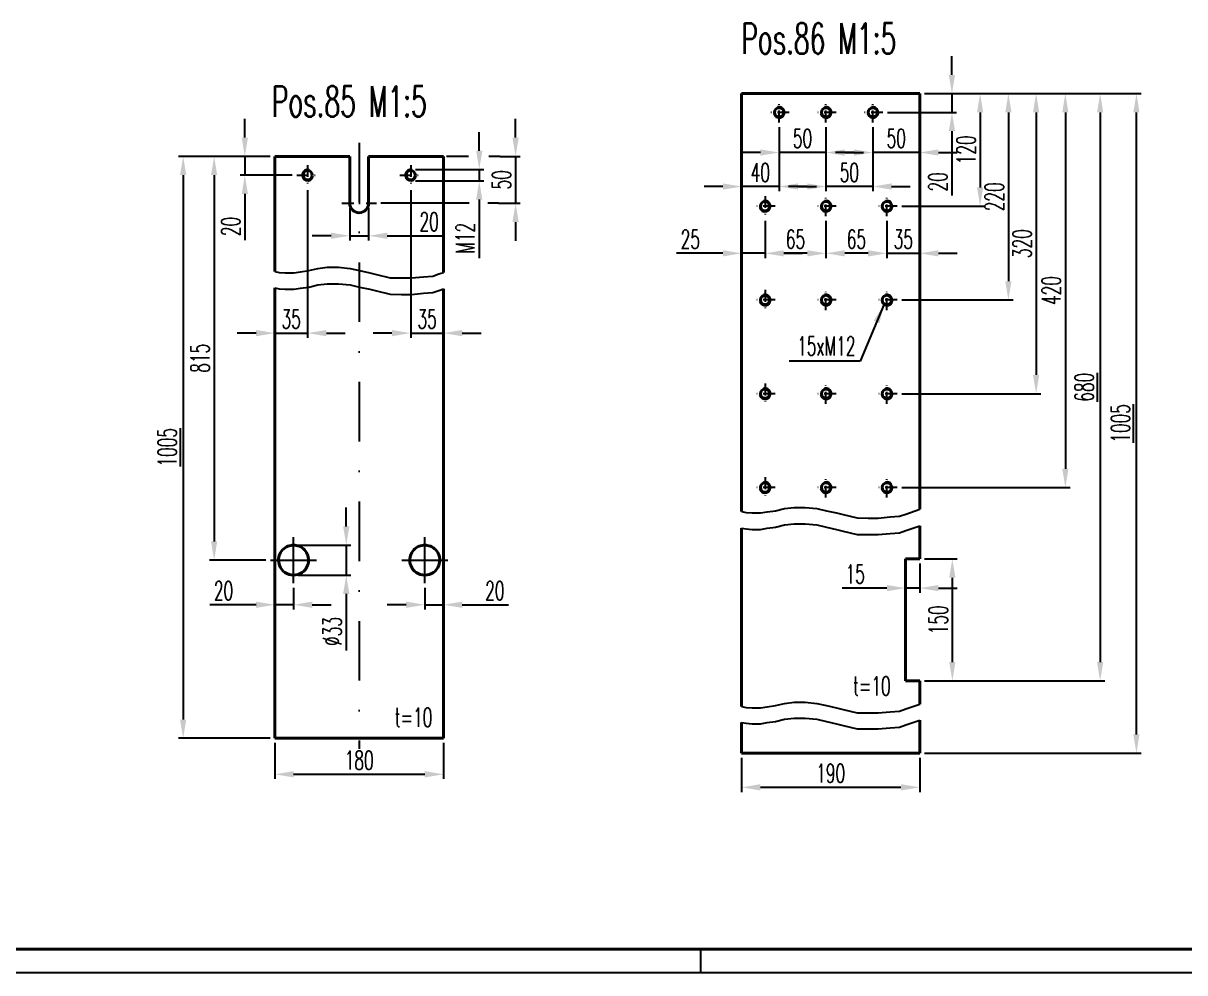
# Model space of a CAD drawing. Extents: x -620 to 569, y 5788 to 6629.
# Drawn here: x -364.9 to -117, y 5792.8 to 5995.4 of the extents above; entities that cross this region are included whole.
import ezdxf

# ---------------------------------------------------------------- set-up
doc = ezdxf.new("R2010")
doc.units = 0
doc.linetypes.add('STRICHPUNKT', pattern=[25.4, 12.7, -6.35, 0, -6.35])
doc.layers.get('Defpoints').update_dxf_attribs({"linetype": 'CONTINUOUS'})
for name, color, linetype, lineweight in [('ACHSE', 150, 'STRICHPUNKT', 25), ('BEM', 6, 'CONTINUOUS', 25), ('TEXT_7', 1, 'CONTINUOUS', 60), ('VOLL_03', 6, 'CONTINUOUS', 25), ('VOLL_05', 7, 'CONTINUOUS', 40)]:
    doc.layers.add(name, color=color, linetype=linetype, lineweight=lineweight)
doc.styles.add('ROMANS', font='romans.shx', dxfattribs={"width": 0.6, "height": 80})
doc.styles.get("Standard").update_dxf_attribs({"font": 'romans.shx', "width": 0.6})
doc.dimstyles.get("Standard").update_dxf_attribs({"dimtxt": 4, "dimasz": 4, "dimexe": 1, "dimexo": 1, "dimgap": 1, "dimtad": 1, "dimdsep": 46, "dimtxsty": 'Standard', "dimcen": 0, "dimclrd": 256, "dimclre": 256, "dimclrt": 256, "dimazin": 0, "dimtfac": 1, "dimtmove": 0, "dimatfit": 3, "dimfxl": 0, "dimtolj": 1, "dimtzin": 0, "dimarcsym": 0})

# ---------------------------------------------------------------- blocks, each defined once
blk = doc.blocks.new('*D54')
at = {"layer": 'BEM', "lineweight": -2}
for p, q in [((-211.61, 5838.67), (-211.61, 5831.38)), ((-173.61, 5838.67), (-173.61, 5831.38)), ((-207.61, 5832.38), (-177.61, 5832.38))]:
    blk.add_line(p, q, dxfattribs=at)
at = {"layer": 'BEM'}
for points in [[(-207.61, 5833.05), (-207.61, 5831.72), (-211.61, 5832.38)], [(-177.61, 5833.05), (-177.61, 5831.72), (-173.61, 5832.38)]]:
    blk.add_solid(points, dxfattribs=at)
at = {"layer": 'Defpoints', "color": 0}
for p in [(-211.61, 5839.67), (-173.61, 5839.67), (-173.61, 5832.38)]:
    blk.add_point(p, dxfattribs=at)
at = {"layer": 'BEM', "insert": (-192.61, 5835.38), "char_height": 4, "attachment_point": 5}
blk.add_mtext('\\A1;190', dxfattribs=at)
blk = doc.blocks.new('*D43')
at = {"layer": 'BEM', "lineweight": -2}
for p, q in [((-176.61, 5880.09), (-176.61, 5873.87)), ((-173.61, 5880.09), (-173.61, 5873.87)), ((-180.61, 5874.87), (-190.15, 5874.87)), ((-173.61, 5874.87), (-176.61, 5874.87)), ((-169.61, 5874.87), (-165.61, 5874.87))]:
    blk.add_line(p, q, dxfattribs=at)
at = {"layer": 'BEM'}
for points in [[(-180.61, 5875.54), (-180.61, 5874.21), (-176.61, 5874.87)], [(-169.61, 5875.54), (-169.61, 5874.21), (-173.61, 5874.87)]]:
    blk.add_solid(points, dxfattribs=at)
at = {"layer": 'Defpoints', "color": 0}
for p in [(-176.61, 5881.09), (-173.61, 5881.09), (-176.61, 5874.87)]:
    blk.add_point(p, dxfattribs=at)
at = {"layer": 'BEM', "insert": (-187.38, 5877.87), "char_height": 4, "attachment_point": 5}
blk.add_mtext('\\A1;15', dxfattribs=at)
blk = doc.blocks.new('*D40')
at = {"layer": 'BEM', "lineweight": -2}
for p, q in [((-166.73, 5984.34), (-166.73, 5988.34)), ((-172.61, 5980.34), (-165.73, 5980.34)), ((-166.73, 5980.34), (-166.73, 5976.34)), ((-180.45, 5976.34), (-165.73, 5976.34)), ((-166.73, 5972.34), (-166.73, 5958.58))]:
    blk.add_line(p, q, dxfattribs=at)
at = {"layer": 'BEM'}
for points in [[(-167.4, 5984.34), (-166.06, 5984.34), (-166.73, 5980.34)], [(-167.4, 5972.34), (-166.06, 5972.34), (-166.73, 5976.34)]]:
    blk.add_solid(points, dxfattribs=at)
at = {"layer": 'Defpoints', "color": 0}
for p in [(-173.61, 5980.34), (-181.45, 5976.34), (-166.73, 5976.34)]:
    blk.add_point(p, dxfattribs=at)
at = {"layer": 'BEM', "insert": (-169.73, 5961.52), "char_height": 4, "attachment_point": 5, "rotation": 90}
blk.add_mtext('\\A1;20', dxfattribs=at)
blk = doc.blocks.new('*D39')
at = {"layer": 'BEM', "lineweight": -2}
for p, q in [((-172.61, 5980.34), (-159.72, 5980.34)), ((-160.72, 5976.34), (-160.72, 5960.34)), ((-177.45, 5956.34), (-159.72, 5956.34))]:
    blk.add_line(p, q, dxfattribs=at)
at = {"layer": 'BEM'}
for points in [[(-161.38, 5976.34), (-160.05, 5976.34), (-160.72, 5980.34)], [(-161.38, 5960.34), (-160.05, 5960.34), (-160.72, 5956.34)]]:
    blk.add_solid(points, dxfattribs=at)
at = {"layer": 'Defpoints', "color": 0}
for p in [(-173.61, 5980.34), (-178.45, 5956.34), (-160.72, 5956.34)]:
    blk.add_point(p, dxfattribs=at)
at = {"layer": 'BEM', "insert": (-163.72, 5968.34), "char_height": 4, "attachment_point": 5, "rotation": 90}
blk.add_mtext('\\A1;120', dxfattribs=at)
blk = doc.blocks.new('*D38')
at = {"layer": 'BEM', "lineweight": -2}
for p, q in [((-172.61, 5980.34), (-153.68, 5980.34)), ((-154.68, 5976.34), (-154.68, 5940.34)), ((-177.45, 5936.34), (-153.68, 5936.34))]:
    blk.add_line(p, q, dxfattribs=at)
at = {"layer": 'BEM'}
for points in [[(-155.35, 5976.34), (-154.01, 5976.34), (-154.68, 5980.34)], [(-155.35, 5940.34), (-154.01, 5940.34), (-154.68, 5936.34)]]:
    blk.add_solid(points, dxfattribs=at)
at = {"layer": 'Defpoints', "color": 0}
for p in [(-173.61, 5980.34), (-178.45, 5936.34), (-154.68, 5936.34)]:
    blk.add_point(p, dxfattribs=at)
at = {"layer": 'BEM', "insert": (-157.68, 5958.34), "char_height": 4, "attachment_point": 5, "rotation": 90}
blk.add_mtext('\\A1;220', dxfattribs=at)
blk = doc.blocks.new('*D37')
at = {"layer": 'BEM', "lineweight": -2}
for p, q in [((-172.61, 5980.34), (-147.76, 5980.34)), ((-148.76, 5976.34), (-148.76, 5920.34)), ((-177.45, 5916.34), (-147.76, 5916.34))]:
    blk.add_line(p, q, dxfattribs=at)
at = {"layer": 'BEM'}
for points in [[(-149.43, 5976.34), (-148.1, 5976.34), (-148.76, 5980.34)], [(-149.43, 5920.34), (-148.1, 5920.34), (-148.76, 5916.34)]]:
    blk.add_solid(points, dxfattribs=at)
at = {"layer": 'Defpoints', "color": 0}
for p in [(-173.61, 5980.34), (-178.45, 5916.34), (-148.76, 5916.34)]:
    blk.add_point(p, dxfattribs=at)
at = {"layer": 'BEM', "insert": (-151.76, 5948.34), "char_height": 4, "attachment_point": 5, "rotation": 90}
blk.add_mtext('\\A1;320', dxfattribs=at)
blk = doc.blocks.new('*D36')
at = {"layer": 'BEM', "lineweight": -2}
for p, q in [((-172.61, 5980.34), (-141.53, 5980.34)), ((-142.53, 5976.34), (-142.53, 5900.34)), ((-177.45, 5896.34), (-141.53, 5896.34))]:
    blk.add_line(p, q, dxfattribs=at)
at = {"layer": 'BEM'}
for points in [[(-143.19, 5976.34), (-141.86, 5976.34), (-142.53, 5980.34)], [(-143.19, 5900.34), (-141.86, 5900.34), (-142.53, 5896.34)]]:
    blk.add_solid(points, dxfattribs=at)
at = {"layer": 'Defpoints', "color": 0}
for p in [(-173.61, 5980.34), (-178.45, 5896.34), (-142.53, 5896.34)]:
    blk.add_point(p, dxfattribs=at)
at = {"layer": 'BEM', "insert": (-145.53, 5938.34), "char_height": 4, "attachment_point": 5, "rotation": 90}
blk.add_mtext('\\A1;420', dxfattribs=at)
blk = doc.blocks.new('*D31')
at = {"layer": 'BEM', "lineweight": -2}
for p, q in [((-173.61, 5979.34), (-173.61, 5966.78)), ((-183.61, 5973.18), (-183.61, 5966.78)), ((-187.61, 5967.78), (-191.61, 5967.78)), ((-173.61, 5967.78), (-183.61, 5967.78)), ((-169.61, 5967.78), (-165.61, 5967.78))]:
    blk.add_line(p, q, dxfattribs=at)
at = {"layer": 'BEM'}
for points in [[(-187.61, 5968.45), (-187.61, 5967.11), (-183.61, 5967.78)], [(-169.61, 5968.45), (-169.61, 5967.11), (-173.61, 5967.78)]]:
    blk.add_solid(points, dxfattribs=at)
at = {"layer": 'Defpoints', "color": 0}
for p in [(-173.61, 5980.34), (-183.61, 5974.18), (-183.61, 5967.78)]:
    blk.add_point(p, dxfattribs=at)
at = {"layer": 'BEM', "insert": (-178.61, 5970.78), "char_height": 4, "attachment_point": 5}
blk.add_mtext('\\A1;50', dxfattribs=at)
blk = doc.blocks.new('*D27')
at = {"layer": 'BEM', "lineweight": -2}
for p, q in [((-180.61, 5953.18), (-180.61, 5945.28)), ((-173.61, 5953.18), (-173.61, 5945.28)), ((-184.61, 5946.28), (-188.61, 5946.28)), ((-180.61, 5946.28), (-173.61, 5946.28)), ((-169.61, 5946.28), (-165.61, 5946.28))]:
    blk.add_line(p, q, dxfattribs=at)
at = {"layer": 'BEM'}
for points in [[(-184.61, 5946.94), (-184.61, 5945.61), (-180.61, 5946.28)], [(-169.61, 5946.94), (-169.61, 5945.61), (-173.61, 5946.28)]]:
    blk.add_solid(points, dxfattribs=at)
at = {"layer": 'Defpoints', "color": 0}
for p in [(-180.61, 5954.18), (-173.61, 5954.18), (-173.61, 5946.28)]:
    blk.add_point(p, dxfattribs=at)
at = {"layer": 'BEM', "insert": (-177.11, 5949.28), "char_height": 4, "attachment_point": 5}
blk.add_mtext('\\A1;35', dxfattribs=at)
blk = doc.blocks.new('*D75')
at = {"layer": 'BEM', "lineweight": -2}
for p, q in [((-267.6, 5968.15), (-267.6, 5972.15)), ((-281.22, 5964.15), (-266.6, 5964.15)), ((-267.6, 5964.15), (-267.6, 5961.75)), ((-281.22, 5961.75), (-266.6, 5961.75)), ((-267.6, 5957.75), (-267.6, 5945.23))]:
    blk.add_line(p, q, dxfattribs=at)
at = {"layer": 'BEM'}
for points in [[(-268.26, 5968.15), (-266.93, 5968.15), (-267.6, 5964.15)], [(-268.26, 5957.75), (-266.93, 5957.75), (-267.6, 5961.75)]]:
    blk.add_solid(points, dxfattribs=at)
at = {"layer": 'Defpoints', "color": 0}
for p in [(-282.22, 5964.15), (-282.22, 5961.75), (-267.6, 5961.75)]:
    blk.add_point(p, dxfattribs=at)
at = {"layer": 'BEM', "insert": (-270.6, 5949.49), "char_height": 4, "attachment_point": 5, "rotation": 90}
blk.add_mtext('\\A1;M12', dxfattribs=at)
blk = doc.blocks.new('*D74')
at = {"layer": 'BEM', "lineweight": -2}
for p, q in [((-311.22, 5874.95), (-311.22, 5870.32)), ((-307.22, 5874.95), (-307.22, 5870.32)), ((-315.22, 5871.32), (-325.11, 5871.32)), ((-307.22, 5871.32), (-311.22, 5871.32)), ((-303.22, 5871.32), (-299.22, 5871.32))]:
    blk.add_line(p, q, dxfattribs=at)
at = {"layer": 'BEM'}
for points in [[(-315.22, 5871.99), (-315.22, 5870.66), (-311.22, 5871.32)], [(-303.22, 5871.99), (-303.22, 5870.66), (-307.22, 5871.32)]]:
    blk.add_solid(points, dxfattribs=at)
at = {"layer": 'Defpoints', "color": 0}
for p in [(-311.22, 5875.95), (-307.22, 5875.95), (-311.22, 5871.32)]:
    blk.add_point(p, dxfattribs=at)
at = {"layer": 'BEM', "insert": (-322.16, 5874.32), "char_height": 4, "attachment_point": 5}
blk.add_mtext('\\A1;20', dxfattribs=at)
blk = doc.blocks.new('*D73')
at = {"layer": 'BEM', "lineweight": -2}
for p, q in [((-279.22, 5874.95), (-279.22, 5870.32)), ((-275.22, 5874.95), (-275.22, 5870.32)), ((-283.22, 5871.32), (-287.22, 5871.32)), ((-279.22, 5871.32), (-275.22, 5871.32)), ((-271.22, 5871.32), (-261.33, 5871.32))]:
    blk.add_line(p, q, dxfattribs=at)
at = {"layer": 'BEM'}
for points in [[(-283.22, 5871.99), (-283.22, 5870.66), (-279.22, 5871.32)], [(-271.22, 5871.99), (-271.22, 5870.66), (-275.22, 5871.32)]]:
    blk.add_solid(points, dxfattribs=at)
at = {"layer": 'Defpoints', "color": 0}
for p in [(-279.22, 5875.95), (-275.22, 5875.95), (-275.22, 5871.32)]:
    blk.add_point(p, dxfattribs=at)
at = {"layer": 'BEM', "insert": (-264.28, 5874.32), "char_height": 4, "attachment_point": 5}
blk.add_mtext('\\A1;20', dxfattribs=at)
blk = doc.blocks.new('*D72')
at = {"layer": 'BEM', "lineweight": -2}
for p, q in [((-282.22, 5959.78), (-282.22, 5928.26)), ((-275.22, 5937.7), (-275.22, 5928.26)), ((-286.22, 5929.26), (-290.22, 5929.26)), ((-282.22, 5929.26), (-275.22, 5929.26)), ((-271.22, 5929.26), (-267.22, 5929.26))]:
    blk.add_line(p, q, dxfattribs=at)
at = {"layer": 'BEM'}
for points in [[(-286.22, 5929.93), (-286.22, 5928.59), (-282.22, 5929.26)], [(-271.22, 5929.93), (-271.22, 5928.59), (-275.22, 5929.26)]]:
    blk.add_solid(points, dxfattribs=at)
at = {"layer": 'Defpoints', "color": 0}
for p in [(-282.22, 5960.78), (-275.22, 5938.7), (-275.22, 5929.26)]:
    blk.add_point(p, dxfattribs=at)
at = {"layer": 'BEM', "insert": (-278.72, 5932.26), "char_height": 4, "attachment_point": 5}
blk.add_mtext('\\A1;35', dxfattribs=at)
blk = doc.blocks.new('*D71')
at = {"layer": 'BEM', "lineweight": -2}
for p, q in [((-304.22, 5959.78), (-304.22, 5928.26)), ((-311.22, 5937.9), (-311.22, 5928.26)), ((-315.22, 5929.26), (-319.22, 5929.26)), ((-311.22, 5929.26), (-304.22, 5929.26)), ((-300.22, 5929.26), (-296.22, 5929.26))]:
    blk.add_line(p, q, dxfattribs=at)
at = {"layer": 'BEM'}
for points in [[(-315.22, 5929.93), (-315.22, 5928.59), (-311.22, 5929.26)], [(-300.22, 5929.93), (-300.22, 5928.59), (-304.22, 5929.26)]]:
    blk.add_solid(points, dxfattribs=at)
at = {"layer": 'Defpoints', "color": 0}
for p in [(-304.22, 5960.78), (-311.22, 5938.9), (-304.22, 5929.26)]:
    blk.add_point(p, dxfattribs=at)
at = {"layer": 'BEM', "insert": (-307.72, 5932.26), "char_height": 4, "attachment_point": 5}
blk.add_mtext('\\A1;35', dxfattribs=at)
blk = doc.blocks.new('*D60')
at = {"layer": 'BEM', "lineweight": -2}
for p, q in [((-312.22, 5966.95), (-331.78, 5966.95)), ((-330.78, 5962.95), (-330.78, 5846.84)), ((-312.22, 5842.84), (-331.78, 5842.84))]:
    blk.add_line(p, q, dxfattribs=at)
at = {"layer": 'BEM'}
for points in [[(-331.45, 5962.95), (-330.11, 5962.95), (-330.78, 5966.95)], [(-331.45, 5846.84), (-330.11, 5846.84), (-330.78, 5842.84)]]:
    blk.add_solid(points, dxfattribs=at)
at = {"layer": 'Defpoints', "color": 0}
for p in [(-311.22, 5966.95), (-330.78, 5842.84), (-311.22, 5842.84)]:
    blk.add_point(p, dxfattribs=at)
at = {"layer": 'BEM', "insert": (-334.18, 5904.89), "char_height": 4, "attachment_point": 5, "rotation": 90}
blk.add_mtext('\\A1;{\\L1005}', dxfattribs=at)
blk = doc.blocks.new('*D59')
at = {"layer": 'BEM', "lineweight": -2}
for p, q in [((-312.22, 5966.95), (-325.17, 5966.95)), ((-324.17, 5962.95), (-324.17, 5884.84)), ((-313.11, 5880.84), (-325.17, 5880.84))]:
    blk.add_line(p, q, dxfattribs=at)
at = {"layer": 'BEM'}
for points in [[(-324.83, 5962.95), (-323.5, 5962.95), (-324.17, 5966.95)], [(-324.83, 5884.84), (-323.5, 5884.84), (-324.17, 5880.84)]]:
    blk.add_solid(points, dxfattribs=at)
at = {"layer": 'Defpoints', "color": 0}
for p in [(-311.22, 5966.95), (-324.17, 5880.84), (-312.11, 5880.84)]:
    blk.add_point(p, dxfattribs=at)
at = {"layer": 'BEM', "insert": (-327.17, 5923.89), "char_height": 4, "attachment_point": 5, "rotation": 90}
blk.add_mtext('\\A1;815', dxfattribs=at)
blk = doc.blocks.new('*D58')
at = {"layer": 'BEM', "lineweight": -2}
for p, q in [((-295.97, 5888.04), (-295.97, 5892.04)), ((-306.22, 5884.04), (-294.97, 5884.04)), ((-295.97, 5884.04), (-295.97, 5877.64)), ((-306.22, 5877.64), (-294.97, 5877.64)), ((-295.97, 5873.64), (-295.97, 5861.58))]:
    blk.add_line(p, q, dxfattribs=at)
at = {"layer": 'BEM'}
for points in [[(-296.64, 5888.04), (-295.31, 5888.04), (-295.97, 5884.04)], [(-296.64, 5873.64), (-295.31, 5873.64), (-295.97, 5877.64)]]:
    blk.add_solid(points, dxfattribs=at)
at = {"layer": 'Defpoints', "color": 0}
for p in [(-307.22, 5884.04), (-307.22, 5877.64), (-295.97, 5877.64)]:
    blk.add_point(p, dxfattribs=at)
at = {"layer": 'BEM', "insert": (-298.97, 5865.61), "char_height": 4, "attachment_point": 5, "rotation": 90}
blk.add_mtext('\\A1;%%c33', dxfattribs=at)
blk = doc.blocks.new('*D57')
at = {"layer": 'BEM', "lineweight": -2}
for p, q in [((-295.22, 5955.95), (-295.22, 5949.02)), ((-291.22, 5955.95), (-291.22, 5949.02)), ((-299.22, 5950.02), (-303.22, 5950.02)), ((-295.22, 5950.02), (-291.22, 5950.02)), ((-287.22, 5950.02), (-275.35, 5950.02))]:
    blk.add_line(p, q, dxfattribs=at)
at = {"layer": 'BEM'}
for points in [[(-299.22, 5950.69), (-299.22, 5949.36), (-295.22, 5950.02)], [(-287.22, 5950.69), (-287.22, 5949.36), (-291.22, 5950.02)]]:
    blk.add_solid(points, dxfattribs=at)
at = {"layer": 'Defpoints', "color": 0}
for p in [(-295.22, 5956.95), (-291.22, 5956.95), (-291.22, 5950.02)]:
    blk.add_point(p, dxfattribs=at)
at = {"layer": 'BEM', "insert": (-278.29, 5953.02), "char_height": 4, "attachment_point": 5}
blk.add_mtext('\\A1;20', dxfattribs=at)
blk = doc.blocks.new('*D56')
at = {"layer": 'BEM', "lineweight": -2}
for p, q in [((-259.84, 5970.95), (-259.84, 5974.95)), ((-263.13, 5966.95), (-258.84, 5966.95)), ((-259.84, 5966.95), (-259.84, 5956.95)), ((-263.48, 5956.95), (-258.84, 5956.95)), ((-259.84, 5952.95), (-259.84, 5948.95))]:
    blk.add_line(p, q, dxfattribs=at)
at = {"layer": 'BEM'}
for points in [[(-260.51, 5970.95), (-259.17, 5970.95), (-259.84, 5966.95)], [(-260.51, 5952.95), (-259.17, 5952.95), (-259.84, 5956.95)]]:
    blk.add_solid(points, dxfattribs=at)
at = {"layer": 'Defpoints', "color": 0}
for p in [(-264.13, 5966.95), (-264.48, 5956.95), (-259.84, 5956.95)]:
    blk.add_point(p, dxfattribs=at)
at = {"layer": 'BEM', "insert": (-262.84, 5961.95), "char_height": 4, "attachment_point": 5, "rotation": 90}
blk.add_mtext('\\A1;50', dxfattribs=at)
blk = doc.blocks.new('*D55')
at = {"layer": 'BEM', "lineweight": -2}
for p, q in [((-317.62, 5970.95), (-317.62, 5974.95)), ((-312.22, 5966.95), (-318.62, 5966.95)), ((-317.62, 5966.95), (-317.62, 5962.95)), ((-307.55, 5962.95), (-318.62, 5962.95)), ((-317.62, 5958.95), (-317.62, 5949.06))]:
    blk.add_line(p, q, dxfattribs=at)
at = {"layer": 'BEM'}
for points in [[(-318.28, 5970.95), (-316.95, 5970.95), (-317.62, 5966.95)], [(-318.28, 5958.95), (-316.95, 5958.95), (-317.62, 5962.95)]]:
    blk.add_solid(points, dxfattribs=at)
at = {"layer": 'Defpoints', "color": 0}
for p in [(-311.22, 5966.95), (-317.62, 5962.95), (-306.55, 5962.95)]:
    blk.add_point(p, dxfattribs=at)
at = {"layer": 'BEM', "insert": (-320.62, 5952), "char_height": 4, "attachment_point": 5, "rotation": 90}
blk.add_mtext('\\A1;20', dxfattribs=at)
blk = doc.blocks.new('*D53')
at = {"layer": 'BEM', "lineweight": -2}
for p, q in [((-311.22, 5841.84), (-311.22, 5834.16)), ((-275.22, 5841.84), (-275.22, 5834.16)), ((-307.22, 5835.16), (-279.22, 5835.16))]:
    blk.add_line(p, q, dxfattribs=at)
at = {"layer": 'BEM'}
for points in [[(-307.22, 5835.83), (-307.22, 5834.49), (-311.22, 5835.16)], [(-279.22, 5835.83), (-279.22, 5834.49), (-275.22, 5835.16)]]:
    blk.add_solid(points, dxfattribs=at)
at = {"layer": 'Defpoints', "color": 0}
for p in [(-311.22, 5842.84), (-275.22, 5842.84), (-275.22, 5835.16)]:
    blk.add_point(p, dxfattribs=at)
at = {"layer": 'BEM', "insert": (-293.22, 5838.16), "char_height": 4, "attachment_point": 5}
blk.add_mtext('\\A1;180', dxfattribs=at)
blk = doc.blocks.new('*D34')
at = {"layer": 'BEM', "lineweight": -2}
for p, q in [((-211.61, 5973.18), (-211.61, 5959.52)), ((-203.61, 5973.18), (-203.61, 5959.52)), ((-215.61, 5960.52), (-219.61, 5960.52)), ((-203.61, 5960.52), (-211.61, 5960.52)), ((-199.61, 5960.52), (-195.61, 5960.52))]:
    blk.add_line(p, q, dxfattribs=at)
at = {"layer": 'BEM'}
for points in [[(-215.61, 5961.19), (-215.61, 5959.86), (-211.61, 5960.52)], [(-199.61, 5961.19), (-199.61, 5959.86), (-203.61, 5960.52)]]:
    blk.add_solid(points, dxfattribs=at)
at = {"layer": 'Defpoints', "color": 0}
for p in [(-211.61, 5974.18), (-203.61, 5974.18), (-211.61, 5960.52)]:
    blk.add_point(p, dxfattribs=at)
at = {"layer": 'BEM', "insert": (-207.61, 5963.52), "char_height": 4, "attachment_point": 5}
blk.add_mtext('\\A1;40', dxfattribs=at)
blk = doc.blocks.new('*D33')
at = {"layer": 'BEM', "lineweight": -2}
for p, q in [((-203.61, 5973.18), (-203.61, 5966.78)), ((-193.61, 5973.18), (-193.61, 5966.78)), ((-207.61, 5967.78), (-211.61, 5967.78)), ((-193.61, 5967.78), (-203.61, 5967.78)), ((-189.61, 5967.78), (-185.61, 5967.78))]:
    blk.add_line(p, q, dxfattribs=at)
at = {"layer": 'BEM'}
for points in [[(-207.61, 5968.45), (-207.61, 5967.11), (-203.61, 5967.78)], [(-189.61, 5968.45), (-189.61, 5967.11), (-193.61, 5967.78)]]:
    blk.add_solid(points, dxfattribs=at)
at = {"layer": 'Defpoints', "color": 0}
for p in [(-203.61, 5974.18), (-193.61, 5974.18), (-203.61, 5967.78)]:
    blk.add_point(p, dxfattribs=at)
at = {"layer": 'BEM', "insert": (-198.61, 5970.78), "char_height": 4, "attachment_point": 5}
blk.add_mtext('\\A1;50', dxfattribs=at)
blk = doc.blocks.new('*D32')
at = {"layer": 'BEM', "lineweight": -2}
for p, q in [((-193.61, 5973.18), (-193.61, 5959.52)), ((-183.61, 5973.18), (-183.61, 5959.52)), ((-197.61, 5960.52), (-201.61, 5960.52)), ((-183.61, 5960.52), (-193.61, 5960.52)), ((-179.61, 5960.52), (-175.61, 5960.52))]:
    blk.add_line(p, q, dxfattribs=at)
at = {"layer": 'BEM'}
for points in [[(-197.61, 5961.19), (-197.61, 5959.86), (-193.61, 5960.52)], [(-179.61, 5961.19), (-179.61, 5959.86), (-183.61, 5960.52)]]:
    blk.add_solid(points, dxfattribs=at)
at = {"layer": 'Defpoints', "color": 0}
for p in [(-193.61, 5974.18), (-183.61, 5974.18), (-193.61, 5960.52)]:
    blk.add_point(p, dxfattribs=at)
at = {"layer": 'BEM', "insert": (-188.61, 5963.52), "char_height": 4, "attachment_point": 5}
blk.add_mtext('\\A1;50', dxfattribs=at)
blk = doc.blocks.new('*D30')
at = {"layer": 'BEM', "lineweight": -2}
for p, q in [((-211.61, 5953.18), (-211.61, 5945.28)), ((-206.61, 5953.18), (-206.61, 5945.28)), ((-215.61, 5946.28), (-225.5, 5946.28)), ((-206.61, 5946.28), (-211.61, 5946.28)), ((-202.61, 5946.28), (-198.61, 5946.28))]:
    blk.add_line(p, q, dxfattribs=at)
at = {"layer": 'BEM'}
for points in [[(-215.61, 5946.94), (-215.61, 5945.61), (-211.61, 5946.28)], [(-202.61, 5946.94), (-202.61, 5945.61), (-206.61, 5946.28)]]:
    blk.add_solid(points, dxfattribs=at)
at = {"layer": 'Defpoints', "color": 0}
for p in [(-211.61, 5954.18), (-206.61, 5954.18), (-211.61, 5946.28)]:
    blk.add_point(p, dxfattribs=at)
at = {"layer": 'BEM', "insert": (-222.55, 5949.28), "char_height": 4, "attachment_point": 5}
blk.add_mtext('\\A1;25', dxfattribs=at)
blk = doc.blocks.new('*D29')
at = {"layer": 'BEM', "lineweight": -2}
for p, q in [((-206.61, 5953.18), (-206.61, 5945.28)), ((-193.61, 5953.18), (-193.61, 5945.28)), ((-197.61, 5946.28), (-202.61, 5946.28))]:
    blk.add_line(p, q, dxfattribs=at)
at = {"layer": 'BEM'}
for points in [[(-202.61, 5946.94), (-202.61, 5945.61), (-206.61, 5946.28)], [(-197.61, 5946.94), (-197.61, 5945.61), (-193.61, 5946.28)]]:
    blk.add_solid(points, dxfattribs=at)
at = {"layer": 'Defpoints', "color": 0}
for p in [(-206.61, 5954.18), (-193.61, 5954.18), (-206.61, 5946.28)]:
    blk.add_point(p, dxfattribs=at)
at = {"layer": 'BEM', "insert": (-200.11, 5949.28), "char_height": 4, "attachment_point": 5}
blk.add_mtext('\\A1;65', dxfattribs=at)
blk = doc.blocks.new('*D28')
at = {"layer": 'BEM', "lineweight": -2}
for p, q in [((-193.61, 5953.18), (-193.61, 5945.28)), ((-180.61, 5953.18), (-180.61, 5945.28)), ((-184.61, 5946.28), (-189.61, 5946.28))]:
    blk.add_line(p, q, dxfattribs=at)
at = {"layer": 'BEM'}
for points in [[(-189.61, 5946.94), (-189.61, 5945.61), (-193.61, 5946.28)], [(-184.61, 5946.94), (-184.61, 5945.61), (-180.61, 5946.28)]]:
    blk.add_solid(points, dxfattribs=at)
at = {"layer": 'Defpoints', "color": 0}
for p in [(-193.61, 5954.18), (-180.61, 5954.18), (-193.61, 5946.28)]:
    blk.add_point(p, dxfattribs=at)
at = {"layer": 'BEM', "insert": (-187.11, 5949.28), "char_height": 4, "attachment_point": 5}
blk.add_mtext('\\A1;65', dxfattribs=at)
blk = doc.blocks.new('*D42')
at = {"layer": 'BEM', "lineweight": -2}
for p, q in [((-172.61, 5980.34), (-126.36, 5980.34)), ((-127.36, 5843.67), (-127.36, 5976.34)), ((-172.61, 5839.67), (-126.36, 5839.67))]:
    blk.add_line(p, q, dxfattribs=at)
at = {"layer": 'BEM'}
for points in [[(-128.03, 5976.34), (-126.7, 5976.34), (-127.36, 5980.34)], [(-128.03, 5843.67), (-126.7, 5843.67), (-127.36, 5839.67)]]:
    blk.add_solid(points, dxfattribs=at)
at = {"layer": 'Defpoints', "color": 0}
for p in [(-173.61, 5980.34), (-127.36, 5980.34), (-173.61, 5839.67)]:
    blk.add_point(p, dxfattribs=at)
at = {"layer": 'BEM', "insert": (-130.76, 5910), "char_height": 4, "attachment_point": 5, "rotation": 90}
blk.add_mtext('\\A1;{\\L1005}', dxfattribs=at)
blk = doc.blocks.new('*D41')
at = {"layer": 'BEM', "lineweight": -2}
for p, q in [((-172.61, 5881.09), (-165.64, 5881.09)), ((-166.64, 5859.09), (-166.64, 5877.09)), ((-172.61, 5855.09), (-165.64, 5855.09))]:
    blk.add_line(p, q, dxfattribs=at)
at = {"layer": 'BEM'}
for points in [[(-167.31, 5877.09), (-165.98, 5877.09), (-166.64, 5881.09)], [(-167.31, 5859.09), (-165.98, 5859.09), (-166.64, 5855.09)]]:
    blk.add_solid(points, dxfattribs=at)
at = {"layer": 'Defpoints', "color": 0}
for p in [(-173.61, 5881.09), (-166.64, 5881.09), (-173.61, 5855.09)]:
    blk.add_point(p, dxfattribs=at)
at = {"layer": 'BEM', "insert": (-169.64, 5868.09), "char_height": 4, "attachment_point": 5, "rotation": 90}
blk.add_mtext('\\A1;150', dxfattribs=at)
blk = doc.blocks.new('*D35')
at = {"layer": 'BEM', "lineweight": -2}
for p, q in [((-172.61, 5980.34), (-134.1, 5980.34)), ((-135.1, 5976.34), (-135.1, 5859.09)), ((-172.61, 5855.09), (-134.1, 5855.09))]:
    blk.add_line(p, q, dxfattribs=at)
at = {"layer": 'BEM'}
for points in [[(-135.77, 5976.34), (-134.44, 5976.34), (-135.1, 5980.34)], [(-135.77, 5859.09), (-134.44, 5859.09), (-135.1, 5855.09)]]:
    blk.add_solid(points, dxfattribs=at)
at = {"layer": 'Defpoints', "color": 0}
for p in [(-173.61, 5980.34), (-173.61, 5855.09), (-135.1, 5855.09)]:
    blk.add_point(p, dxfattribs=at)
at = {"layer": 'BEM', "insert": (-138.5, 5917.71), "char_height": 4, "attachment_point": 5, "rotation": 90}
blk.add_mtext('\\A1;{\\L680}', dxfattribs=at)

msp = doc.modelspace()

# ---------------------------------------------------------------- linework, layer by layer
at = {"layer": 'ACHSE', "ltscale": 0.2}
for p, q in [((-203.6093, 5974.1753), (-203.6093, 5978.5016)), ((-193.6093, 5974.1753), (-193.6093, 5978.5016)), ((-183.6093, 5974.1753), (-183.6093, 5978.5016)), ((-201.4462, 5976.3385), (-205.7725, 5976.3385)), ((-191.4462, 5976.3385), (-195.7725, 5976.3385)), ((-181.4462, 5976.3385), (-185.7725, 5976.3385)), ((-304.2193, 5965.1083), (-304.2193, 5960.7821)), ((-282.2193, 5965.1083), (-282.2193, 5960.7821)), ((-306.5489, 5962.9452), (-301.8897, 5962.9452)), ((-284.5489, 5962.9452), (-279.8897, 5962.9452)), ((-296.924, 5956.9452), (-289.5146, 5956.9452)), ((-204.4462, 5956.3385), (-208.7725, 5956.3385)), ((-206.6093, 5958.5016), (-206.6093, 5954.1753)), ((-191.4462, 5956.3385), (-195.7725, 5956.3385)), ((-193.6093, 5954.1753), (-193.6093, 5958.5016)), ((-178.4462, 5956.3385), (-182.7725, 5956.3385)), ((-180.6093, 5954.1753), (-180.6093, 5958.5016)), ((-204.4462, 5936.3385), (-208.7725, 5936.3385)), ((-206.6093, 5938.5016), (-206.6093, 5934.1753)), ((-191.4462, 5936.3385), (-195.7725, 5936.3385)), ((-193.6093, 5934.1753), (-193.6093, 5938.5016)), ((-178.4462, 5936.3385), (-182.7725, 5936.3385)), ((-180.6093, 5934.1753), (-180.6093, 5938.5016)), ((-206.6093, 5918.5016), (-206.6093, 5914.1753)), ((-193.6093, 5914.1753), (-193.6093, 5918.5016)), ((-180.6093, 5914.1753), (-180.6093, 5918.5016)), ((-204.4462, 5916.3385), (-208.7725, 5916.3385)), ((-191.4462, 5916.3385), (-195.7725, 5916.3385)), ((-178.4462, 5916.3385), (-182.7725, 5916.3385)), ((-206.6093, 5898.5016), (-206.6093, 5894.1753)), ((-193.6093, 5894.1753), (-193.6093, 5898.5016)), ((-180.6093, 5894.1753), (-180.6093, 5898.5016)), ((-204.4462, 5896.3385), (-208.7725, 5896.3385)), ((-191.4462, 5896.3385), (-195.7725, 5896.3385)), ((-178.4462, 5896.3385), (-182.7725, 5896.3385))]:
    msp.add_line(p, q, dxfattribs=at)
at = {"layer": 'ACHSE'}
for p, q in [((-293.2193, 5969.8501), (-293.2193, 5840.6194)), ((-307.2193, 5875.947), (-307.2193, 5885.7328)), ((-279.2193, 5875.947), (-279.2193, 5885.7328)), ((-312.1122, 5880.8399), (-302.3264, 5880.8399)), ((-311.7534, 5880.8399), (-302.6852, 5880.8399)), ((-284.1122, 5880.8399), (-274.3264, 5880.8399)), ((-283.7534, 5880.8399), (-274.6852, 5880.8399))]:
    msp.add_line(p, q, dxfattribs=at)
at = {"layer": 'BEM'}
for p, q in [((-269.8708, 5966.9452), (-274.5782, 5966.9452)), ((-263.1326, 5966.9452), (-265.5413, 5966.9452)), ((-269.7677, 5956.9452), (-288.6317, 5956.9452)), ((-263.4761, 5956.9452), (-265.7818, 5956.9452))]:
    msp.add_line(p, q, dxfattribs=at)
for points in [[(-311.2193, 5942.4013), (-310.2777, 5942.2114), (-308.9836, 5942.1092), (-307.1787, 5942.1092), (-305.7484, 5942.3476), (-303.9776, 5942.5859), (-302.0705, 5943.0626), (-300.0272, 5943.301), (-297.6434, 5943.301), (-295.1574, 5943.0626), (-293.1141, 5942.5859), (-290.9686, 5942.1092), (-289.5383, 5941.7687), (-286.5755, 5941.0537), (-284.1917, 5941.0196), (-282.0462, 5941.0196), (-279.5262, 5941.258), (-277.5169, 5941.3942), (-276.1888, 5941.8709), (-275.2193, 5942.2032)], [(-311.2193, 5938.9018), (-310.2777, 5938.7119), (-308.9836, 5938.6097), (-307.1787, 5938.6097), (-305.7484, 5938.8481), (-303.9776, 5939.0864), (-302.0705, 5939.5631), (-300.0272, 5939.8015), (-297.6434, 5939.8015), (-295.1574, 5939.5631), (-293.1141, 5939.0864), (-290.9686, 5938.6097), (-289.5383, 5938.2692), (-286.5755, 5937.5542), (-284.1917, 5937.5201), (-282.0462, 5937.5201), (-279.5262, 5937.7585), (-277.5169, 5937.8947), (-276.1888, 5938.3714), (-275.2193, 5938.7037)], [(-211.6093, 5891.1968), (-210.6678, 5891.0068), (-209.3737, 5890.9046), (-207.5688, 5890.9046), (-206.1385, 5891.143), (-204.3676, 5891.3813), (-202.4605, 5891.8581), (-200.4173, 5892.0964), (-198.0334, 5892.0964), (-195.5474, 5891.8581), (-193.5041, 5891.3813), (-191.3587, 5890.9046), (-189.9283, 5890.5641), (-186.9656, 5889.8491), (-184.5817, 5889.815), (-182.4363, 5889.815), (-179.9162, 5890.0534), (-177.907, 5890.1896), (-176.5788, 5890.6663), (-173.6093, 5891.6843)], [(-211.6093, 5887.6763), (-210.6678, 5887.4863), (-209.3737, 5887.3841), (-207.5688, 5887.3841), (-206.1385, 5887.6225), (-204.3676, 5887.8608), (-202.4605, 5888.3375), (-200.4173, 5888.5759), (-198.0334, 5888.5759), (-195.5474, 5888.3375), (-193.5041, 5887.8608), (-191.3587, 5887.3841), (-189.9283, 5887.0436), (-186.9656, 5886.3286), (-184.5817, 5886.2945), (-182.4363, 5886.2945), (-179.9162, 5886.5329), (-177.907, 5886.6691), (-176.5788, 5887.1458), (-173.6093, 5888.1638)], [(-211.6093, 5849.6217), (-210.6678, 5849.4318), (-209.3737, 5849.3296), (-207.5688, 5849.3296), (-206.1385, 5849.568), (-204.3676, 5849.8063), (-202.4605, 5850.283), (-200.4173, 5850.5214), (-198.0334, 5850.5214), (-195.5474, 5850.283), (-193.5041, 5849.8063), (-191.3587, 5849.3296), (-189.9283, 5848.9891), (-186.9656, 5848.2741), (-184.5817, 5848.24), (-182.4363, 5848.24), (-179.9162, 5848.4784), (-177.907, 5848.6146), (-176.5788, 5849.0913), (-173.6093, 5850.1092)], [(-211.6093, 5846.2297), (-210.6678, 5846.0398), (-209.3737, 5845.9376), (-207.5688, 5845.9376), (-206.1385, 5846.176), (-204.3676, 5846.4143), (-202.4605, 5846.891), (-200.4173, 5847.1294), (-198.0334, 5847.1294), (-195.5474, 5846.891), (-193.5041, 5846.4143), (-191.3587, 5845.9376), (-189.9283, 5845.5971), (-186.9656, 5844.8821), (-184.5817, 5844.848), (-182.4363, 5844.848), (-179.9162, 5845.0864), (-177.907, 5845.2226), (-176.5788, 5845.6993), (-173.6093, 5846.7173)]]:
    msp.add_lwpolyline(points, dxfattribs=at)
for centre, start, end in [((-203.6093, 5976.3385), 195, 105), ((-193.6093, 5976.3385), 195, 105), ((-183.6093, 5976.3385), 195, 105), ((-304.2193, 5962.9452), 75, 345), ((-282.2193, 5962.9452), 75, 345), ((-206.6093, 5956.3385), 195, 105), ((-193.6093, 5956.3385), 195, 105), ((-180.6093, 5956.3385), 195, 105), ((-206.6093, 5936.3385), 195, 105), ((-193.6093, 5936.3385), 195, 105), ((-180.6093, 5936.3385), 195, 105), ((-206.6093, 5916.3385), 195, 105), ((-193.6093, 5916.3385), 195, 105), ((-180.6093, 5916.3385), 195, 105), ((-206.6093, 5896.3385), 195, 105), ((-193.6093, 5896.3385), 195, 105), ((-180.6093, 5896.3385), 195, 105)]:
    msp.add_arc(centre, 1.2, start, end, dxfattribs=at)
at = {"layer": 'VOLL_03'}
msp.add_line((-220.3783, 5797.8285), (-220.3783, 5792.8285), dxfattribs=at)
at = {"layer": 'VOLL_03', "ltscale": 0.8}
msp.add_line((563.6217, 5792.8285), (-615.3783, 5792.8285), dxfattribs=at)
at = {"layer": 'VOLL_05'}
for p, q in [((-173.6093, 5980.3385), (-211.6093, 5980.3385)), ((-211.6093, 5980.3385), (-176.6093, 5980.3385)), ((-211.6093, 5980.3385), (-211.6093, 5891.1968)), ((-173.6093, 5891.6843), (-173.6093, 5980.3385)), ((-295.2193, 5966.9452), (-311.2193, 5966.9452)), ((-311.2193, 5966.9452), (-311.2193, 5942.4013)), ((-295.2193, 5966.9452), (-295.2193, 5956.9452)), ((-291.2193, 5966.9452), (-291.2193, 5956.9452)), ((-275.2193, 5966.9452), (-291.2193, 5966.9452)), ((-275.2193, 5942.2032), (-275.2193, 5966.9452)), ((-311.2193, 5938.9018), (-311.2193, 5842.8399)), ((-275.2193, 5929.7186), (-275.2193, 5938.7037)), ((-275.2193, 5842.8399), (-275.2193, 5929.7186)), ((-211.6093, 5887.6763), (-211.6093, 5849.6217)), ((-173.6093, 5881.0908), (-173.6093, 5888.1638)), ((-173.6093, 5881.0908), (-176.6093, 5881.0908)), ((-176.6093, 5881.0908), (-176.6093, 5855.0908)), ((-173.6093, 5855.0908), (-176.6093, 5855.0908)), ((-173.6093, 5850.1092), (-173.6093, 5855.0908)), ((-211.6093, 5846.2297), (-211.6093, 5839.6682)), ((-173.6093, 5839.6682), (-173.6093, 5846.7173)), ((-311.2193, 5842.8399), (-275.2193, 5842.8399)), ((-211.6093, 5839.6682), (-173.6093, 5839.6682)), ((-176.6093, 5839.6682), (-180.6093, 5839.6682))]:
    msp.add_line(p, q, dxfattribs=at)
at = {"layer": 'VOLL_05', "ltscale": 0.8}
msp.add_line((558.6217, 5797.8285), (-610.3783, 5797.8285), dxfattribs=at)
at = {"layer": 'VOLL_05'}
for centre in [(-203.6093, 5976.3385), (-193.6093, 5976.3385), (-183.6093, 5976.3385), (-304.2193, 5962.9452), (-282.2193, 5962.9452), (-206.6093, 5956.3385), (-193.6093, 5956.3385), (-180.6093, 5956.3385), (-206.6093, 5936.3385), (-193.6093, 5936.3385), (-180.6093, 5936.3385), (-206.6093, 5916.3385), (-193.6093, 5916.3385), (-180.6093, 5916.3385), (-206.6093, 5896.3385), (-193.6093, 5896.3385), (-180.6093, 5896.3385)]:
    msp.add_circle(centre, 0.986, dxfattribs=at)
for centre, radius, start, end in [((-293.2193, 5956.9452), 2, 180, 0), ((-307.2193, 5880.8399), 3.2, 99.62009, 200.364135), ((-307.2193, 5880.8399), 3.2, 80.37991, 99.62009), ((-307.2193, 5880.8399), 3.2, 339.635865, 80.37991), ((-279.2193, 5880.8399), 3.2, 99.62009, 200.364135), ((-279.2193, 5880.8399), 3.2, 80.37991, 99.62009), ((-279.2193, 5880.8399), 3.2, 339.635865, 80.37991), ((-307.2193, 5880.8399), 3.2, 200.364135, 339.635865), ((-279.2193, 5880.8399), 3.2, 200.364135, 339.635865)]:
    msp.add_arc(centre, radius, start, end, dxfattribs=at)

# ---------------------------------------------------------------- texts
at = {"layer": 'BEM', "char_height": 4, "attachment_point": 5}
for s, insert in [('15xM12', (-193.5369, 5926.5031)), ('t=10', (-183.8132, 5853.9929)), ('t=10', (-281.6104, 5847.3013))]:
    msp.add_mtext(s, dxfattribs=dict(at, insert=insert))
at = {"layer": 'TEXT_7', "style": 'ROMANS', "width": 0.6}
for s, p in [('Pos.86 M1:5', (-211.7007, 5988.8195)), ('Pos.85 M1:5', (-311.889, 5975.4262))]:
    msp.add_text(s, height=6.534407, dxfattribs=at).set_placement(p)

# ---------------------------------------------------------------- dimensions: what is measured, and where the dimension line sits
at = {"layer": 'BEM'}
dim = msp.add_linear_dim(base=(-166.7294, 5976.3385), p1=(-173.6093, 5980.3385), p2=(-181.4462, 5976.3385), angle=90, dimstyle='Standard', override={"dimlfac": 5}, dxfattribs=at)
dim.commit()
dim.dimension.update_dxf_attribs({"geometry": '*D40', "text_midpoint": (-166.7294, 5961.521), "dimtype": 128})
for base, p1, p2, angle, picture, middle in [((-183.6093, 5967.7788), (-173.6093, 5980.3385), (-183.6093, 5974.1753), 180, '*D31', (-178.6093, 5970.7788)), ((-160.7157, 5956.3385), (-173.6093, 5980.3385), (-178.4462, 5956.3385), 90, '*D39', (-163.7157, 5968.3385)), ((-154.6809, 5936.3385), (-173.6093, 5980.3385), (-178.4462, 5936.3385), 90, '*D38', (-157.6809, 5958.3385)), ((-148.7636, 5916.3385), (-173.6093, 5980.3385), (-178.4462, 5916.3385), 90, '*D37', (-151.7636, 5948.3385)), ((-142.5266, 5896.3385), (-173.6093, 5980.3385), (-178.4462, 5896.3385), 90, '*D36', (-145.5266, 5938.3385)), ((-317.6172, 5962.9452), (-311.2193, 5966.9452), (-306.5489, 5962.9452), 90, '*D55', (-320.6172, 5952.0024)), ((-259.8396, 5956.9452), (-264.1326, 5966.9452), (-264.4761, 5956.9452), 90, '*D56', (-262.8396, 5961.9452)), ((-211.6093, 5960.5244), (-203.6093, 5974.1753), (-211.6093, 5974.1753), 180, '*D34', (-207.6093, 5963.5244)), ((-203.6093, 5967.7788), (-193.6093, 5974.1753), (-203.6093, 5974.1753), 180, '*D33', (-198.6093, 5970.7788)), ((-193.6093, 5960.5244), (-183.6093, 5974.1753), (-193.6093, 5974.1753), 180, '*D32', (-188.6093, 5963.5244)), ((-211.6093, 5946.2768), (-206.6093, 5954.1753), (-211.6093, 5954.1753), 180, '*D30', (-222.5522, 5949.2768)), ((-206.6093, 5946.2768), (-193.6093, 5954.1753), (-206.6093, 5954.1753), 180, '*D29', (-200.1093, 5949.2768)), ((-193.6093, 5946.2768), (-180.6093, 5954.1753), (-193.6093, 5954.1753), 180, '*D28', (-187.1093, 5949.2768)), ((-173.6093, 5946.2768), (-180.6093, 5954.1753), (-173.6093, 5954.1753), 180, '*D27', (-177.1093, 5949.2768))]:
    dim = msp.add_linear_dim(base=base, p1=p1, p2=p2, angle=angle, dimstyle='Standard', override={"dimlfac": 5}, dxfattribs=at)
    dim.commit()
    dim.dimension.update_dxf_attribs({"geometry": picture, "text_midpoint": middle})
for base, p1, p2, text, picture, middle in [((-127.3622, 5980.3385), (-173.6093, 5839.6682), (-173.6093, 5980.3385), '{\\L1005}', '*D42', (-130.7622, 5910.0033)), ((-135.1037, 5855.0908), (-173.6093, 5980.3385), (-173.6093, 5855.0908), '{\\L680}', '*D35', (-138.5037, 5917.7146)), ((-267.5955, 5961.7452), (-282.2193, 5964.1452), (-282.2193, 5961.7452), 'M<>', '*D75', (-270.5955, 5949.4881)), ((-330.781, 5842.8399), (-311.2193, 5966.9452), (-311.2193, 5842.8399), '{\\L1005}', '*D60', (-334.181, 5904.8925)), ((-324.166, 5880.8399), (-311.2193, 5966.9452), (-312.1122, 5880.8399), '815', '*D59', (-327.166, 5923.8925)), ((-295.972, 5877.6399), (-307.2193, 5884.0399), (-307.2193, 5877.6399), '%%c33', '*D58', (-298.972, 5865.6113)), ((-166.6421, 5881.0908), (-173.6093, 5855.0908), (-173.6093, 5881.0908), '150', '*D41', (-169.6421, 5868.0908))]:
    dim = msp.add_linear_dim(base=base, p1=p1, p2=p2, angle=90, text=text, dimstyle='Standard', override={"dimlfac": 5}, dxfattribs=at)
    dim.commit()
    dim.dimension.update_dxf_attribs({"geometry": picture, "text_midpoint": middle})
for base, p1, p2, picture, middle in [((-304.2193, 5929.2591), (-311.2193, 5938.9018), (-304.2193, 5960.7821), '*D71', (-307.7193, 5932.2591)), ((-275.2193, 5929.2591), (-282.2193, 5960.7821), (-275.2193, 5938.7037), '*D72', (-278.7193, 5932.2591)), ((-176.6093, 5874.872), (-173.6093, 5881.0908), (-176.6093, 5881.0908), '*D43', (-187.3808, 5877.872)), ((-311.2193, 5871.3232), (-307.2193, 5875.947), (-311.2193, 5875.947), '*D74', (-322.1622, 5874.3232)), ((-275.2193, 5871.3232), (-279.2193, 5875.947), (-275.2193, 5875.947), '*D73', (-264.2764, 5874.3232)), ((-275.2193, 5835.1603), (-311.2193, 5842.8399), (-275.2193, 5842.8399), '*D53', (-293.2193, 5838.1603)), ((-173.6093, 5832.3828), (-211.6093, 5839.6682), (-173.6093, 5839.6682), '*D54', (-192.6093, 5835.3828))]:
    dim = msp.add_linear_dim(base=base, p1=p1, p2=p2, dimstyle='Standard', override={"dimlfac": 5}, dxfattribs=at)
    dim.commit()
    dim.dimension.update_dxf_attribs({"geometry": picture, "text_midpoint": middle})
dim = msp.add_linear_dim(base=(-291.2193, 5950.0235), p1=(-295.2193, 5956.9452), p2=(-291.2193, 5956.9452), dimstyle='Standard', override={"dimlfac": 5}, dxfattribs=at)
dim.commit()
dim.dimension.update_dxf_attribs({"geometry": '*D57', "text_midpoint": (-278.2888, 5950.0235), "dimtype": 128})

# ---------------------------------------------------------------- leaders
msp.add_leader([(-181.2555, 5935.3273), (-186.2946, 5923.2975), (-201.4552, 5923.2975)], dimstyle='Standard', override={"dimgap": 1, "dimtad": 0, "dimlfac": 5}, dxfattribs=at)

doc.saveas('drawing.dxf')
